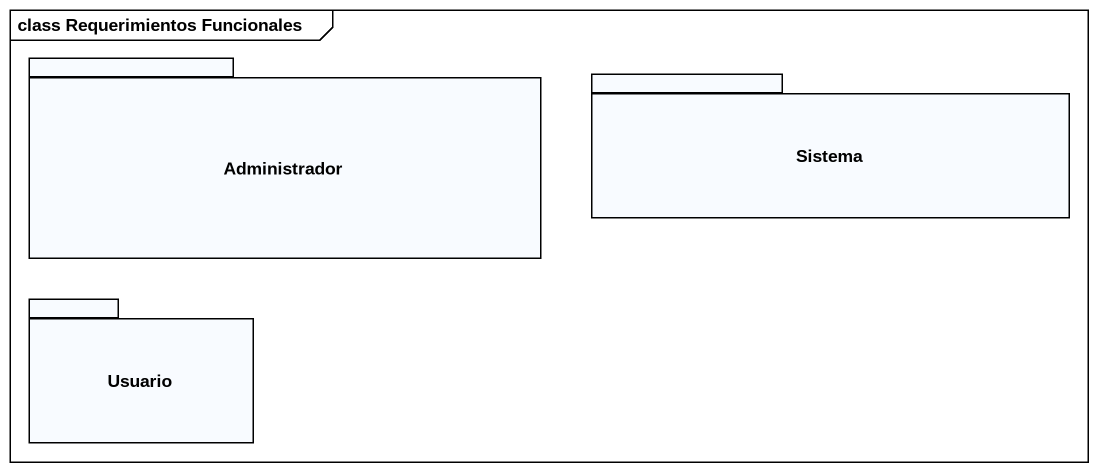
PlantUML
@startuml
mainframe class Requerimientos Funcionales
package Administrador {
}
package Sistema {
}
package Usuario {
}
@enduml
